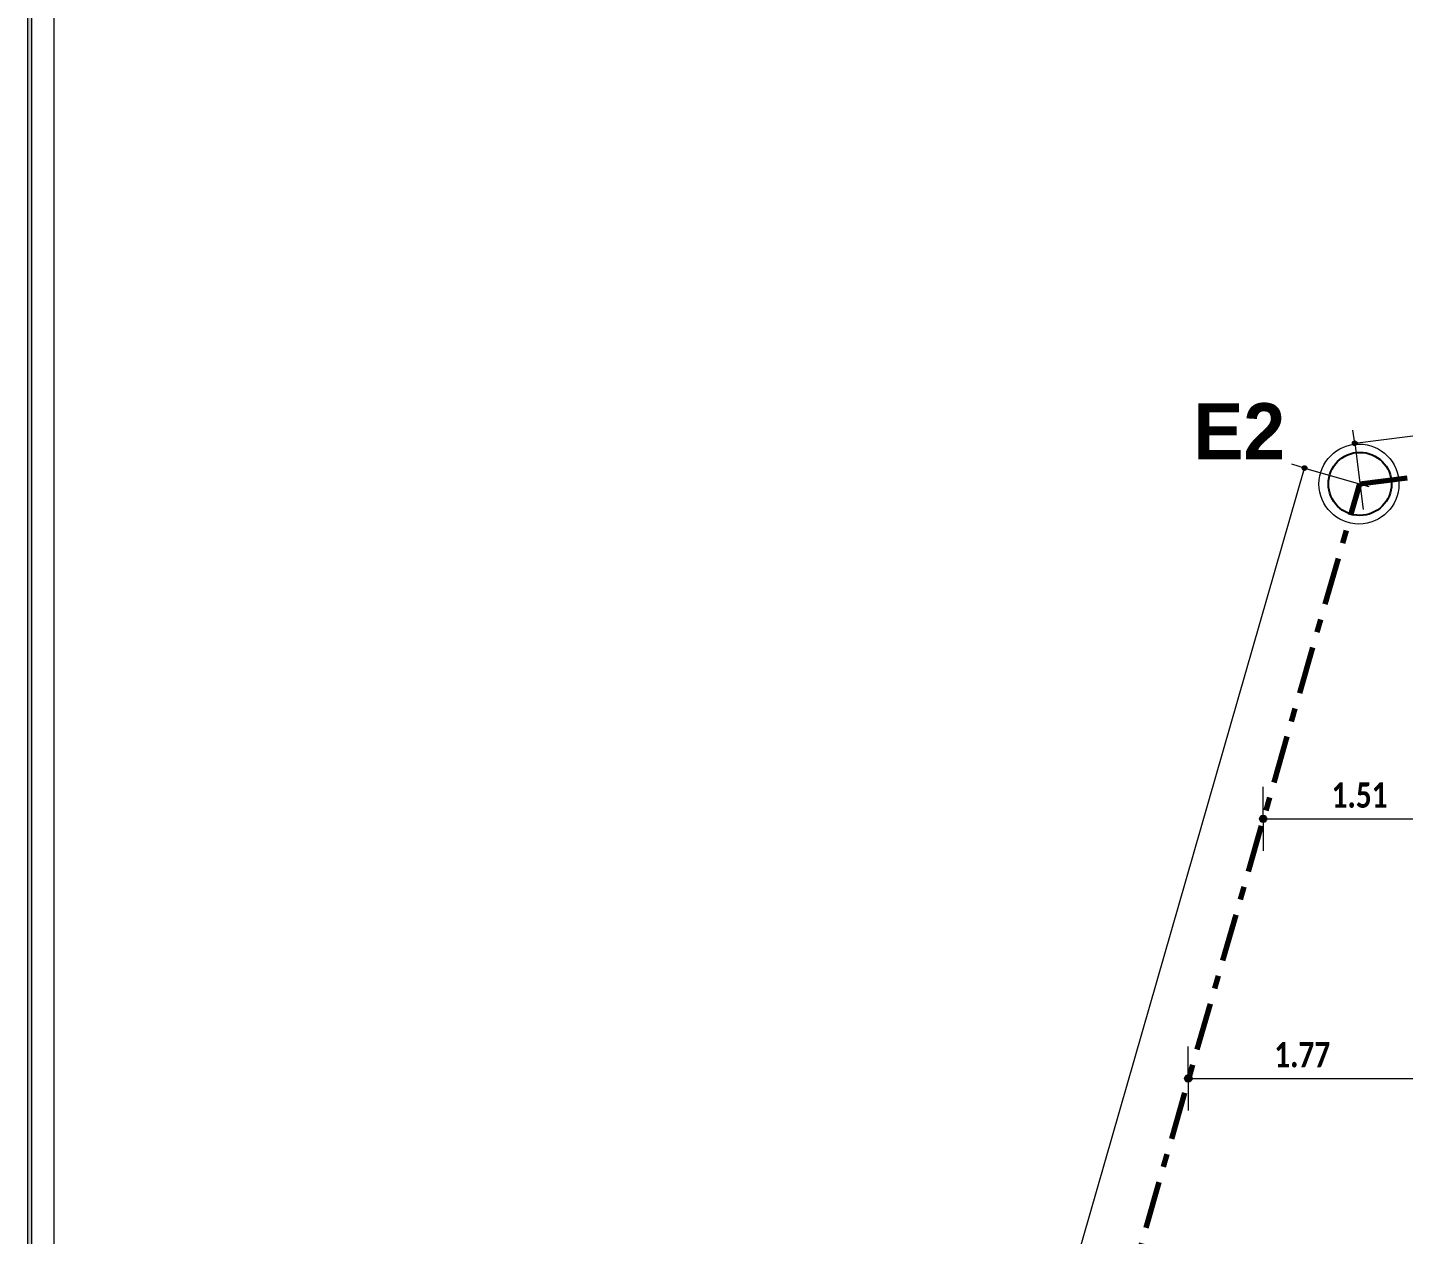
# Model space of a CAD drawing. Header units: metres. Extents: x -144 to 1000, y -717 to 29.
# Drawn here: x 537.39 to 547.71, y -552.85 to -543.79 of the extents above; entities that cross this region are included whole.
import ezdxf

# ---------------------------------------------------------------- set-up
doc = ezdxf.new("R2010")
doc.units = ezdxf.units.M
doc.linetypes.add('Dash Dot 3_16_', pattern=[0.595313, 0.357187, -0.119063, 0, -0.119063])
doc.layers.get('0').update_dxf_attribs({"color": 1})
for name, color, linetype, lineweight in [('A-ANNO-DIMS', 1, 'Continuous', 9), ('A-DETL', 1, 'Continuous', 9), ('A-DETL-THIN', 1, 'Continuous', 9), ('G-ANNO-TEXT', 2, 'Continuous', 9), ('G-ANNO-TTLB', 3, 'Continuous', 18), ('G-IMPT', 1, 'Continuous', 9)]:
    doc.layers.add(name, color=color, linetype=linetype, lineweight=lineweight)
doc.styles.add('Britannic Bold_B', font='', dxfattribs={"width": 0.7})
doc.styles.add('Calibri_B_7', font='calibrib.ttf', dxfattribs={"width": 0.8, "height": 0.18})
doc.styles.get('Britannic Bold_B').set_extended_font_data('Britannic Bold', bold=True)

# ---------------------------------------------------------------- blocks, each defined once
blk = doc.blocks.new('tarjeta de nathalie 00')
at = {"layer": 'G-IMPT', "lineweight": 9}
h = blk.add_hatch(color=3, dxfattribs=at)
h.paths.add_polyline_path([(-145.23888, -717.38489), (-145.21019, -717.38489), (-145.21019, -716.89355), (-145.21019, -716.79934), (-145.23888, -716.79934), (-145.23888, -716.89379)])
h.paths.add_polyline_path([(-145.20996, -716.7991), (-145.20996, -717.3851), (-145.2392, -717.3851), (-145.2392, -716.7991)])
h.paths.add_polyline_path([(-145.23902, -717.3868), (-145.20826, -717.3868), (-145.20826, -716.7974), (-145.2392, -716.7974), (-146.09866, -716.7974), (-146.09866, -717.3868)])
h.paths.add_polyline_path([(-145.20795, -716.79707), (-145.20795, -717.3871), (-146.09898, -717.3871), (-146.09898, -716.79707)])
at = {"layer": 'G-ANNO-TTLB'}
for p, q in [((-146.09898, -716.79707), (-146.09898, -717.3871)), ((-146.09898, -716.79707), (-146.09898, -717.38713)), ((-146.09866, -717.3868), (-146.09866, -716.7974)), ((-146.09696, -717.3851), (-146.09696, -716.7991))]:
    blk.add_line(p, q, dxfattribs=at)
blk = doc.blocks.new('A$C4d52d4f2')
blk.add_circle((-0.79054, -0.16864), 0.00238)
blk = doc.blocks.new('O')
at = {"layer": 'A-ANNO-DIMS', "lineweight": 25, "true_color": 0x0000ff}
h = blk.add_hatch(color=5, dxfattribs=at)
edge = h.paths.add_edge_path()
edge.add_arc((552.183, -483.912), 0.015, 0, 360)
h = blk.add_hatch(color=5, dxfattribs=at)
edge = h.paths.add_edge_path()
edge.add_arc((551.807, -484.098), 0.015, 0, 360)
at = {"layer": 'A-ANNO-DIMS', "color": 5, "true_color": 0x0000ff}
for p, q in [((552.183, -483.912), (573.659, -481.148)), ((552.183, -483.912), (552.17, -483.813)), ((552.183, -483.912), (552.247, -484.408)), ((544.826, -508.39), (551.807, -484.098)), ((551.807, -484.098), (551.711, -484.07)), ((551.807, -484.098), (552.288, -484.236))]:
    blk.add_line(p, q, dxfattribs=at)
at = {"layer": 'A-ANNO-DIMS', "color": 5, "lineweight": 25, "true_color": 0x0000ff}
for centre in [(552.183, -483.912), (551.807, -484.098)]:
    blk.add_circle(centre, 0.015, dxfattribs=at)
at = {"layer": 'A-DETL', "color": 7, "linetype": 'Dash Dot 3_16_', "lineweight": 70}
for p, q in [((552.222, -484.217), (573.698, -481.453)), ((545.242, -508.509), (552.222, -484.217))]:
    blk.add_line(p, q, dxfattribs=at)
at = {"layer": 'A-DETL', "color": 253, "true_color": 0xb6b6b6}
for p, q in [((551.496, -486.719), (551.496, -486.679)), ((550.936, -488.669), (550.936, -488.629))]:
    blk.add_line(p, q, dxfattribs=at)
at = {"layer": 'A-DETL-THIN'}
blk.add_circle((552.215, -484.218), 0.3, dxfattribs=at)
at = {"layer": 'G-ANNO-TEXT', "style": 'Britannic Bold_B'}
blk.add_text('E2', height=0.42, dxfattribs=at).set_placement((550.974, -484.032))
blk = doc.blocks.new('OOOO')
at = {"layer": 'A-ANNO-DIMS', "lineweight": 25, "true_color": 0x0000ff}
h = blk.add_hatch(color=5, dxfattribs=at)
edge = h.paths.add_edge_path()
edge.add_arc((594.78, -493.185), 0.025, 0, 360)
h = blk.add_hatch(color=5, dxfattribs=at)
edge = h.paths.add_edge_path()
edge.add_arc((594.219, -495.133), 0.025, 0, 360)
at = {"layer": 'A-ANNO-DIMS', "color": 5, "true_color": 0x0000ff}
for p, q in [((594.78, -493.185), (594.78, -492.945)), ((594.78, -493.185), (596.286, -493.185)), ((594.78, -493.185), (594.78, -493.425)), ((594.219, -495.133), (594.219, -494.893)), ((594.219, -495.133), (595.986, -495.133)), ((594.219, -495.133), (594.219, -495.373))]:
    blk.add_line(p, q, dxfattribs=at)
at = {"layer": 'A-ANNO-DIMS', "color": 5, "lineweight": 25, "true_color": 0x0000ff}
for centre in [(594.78, -493.185), (594.219, -495.133)]:
    blk.add_circle(centre, 0.025, dxfattribs=at)
at = {"layer": 'A-DETL', "color": 253, "true_color": 0xb6b6b6}
for p, q in [((594.78, -493.175), (594.78, -493.135)), ((594.219, -495.125), (594.219, -495.085))]:
    blk.add_line(p, q, dxfattribs=at)
at = {"layer": 'A-ANNO-DIMS', "color": 5, "true_color": 0x0000ff, "char_height": 0.19, "width": 0.57208, "attachment_point": 1, "line_spacing_factor": 1.158048, "style": 'Calibri_B_7'}
for s, insert in [('1.51', (595.294, -492.912)), ('1.77', (594.864, -494.859))]:
    blk.add_mtext(s, dxfattribs=dict(at, insert=insert))

msp = doc.modelspace()

# ---------------------------------------------------------------- block references
at = {"xscale": 99.43160266323505, "yscale": 99.43160266323505, "zscale": 99.43160266323505}
msp.add_blockref('tarjeta de nathalie 00', (15064.245, 70741.827), dxfattribs=at)

# ---------------------------------------------------------------- next in the draw order: block references
at = {"xscale": 99.43160273753426, "yscale": 99.43160273753426, "zscale": 99.43160273753426}
msp.add_blockref('A$C4d52d4f2', (625.986, -530.45), dxfattribs=at)
at = {"color": 3}
for name, p in [('O', (-4.841, -63.001)), ('OOOO', (-48.125, -56.545))]:
    msp.add_blockref(name, p, dxfattribs=at)

doc.saveas('drawing.dxf')
